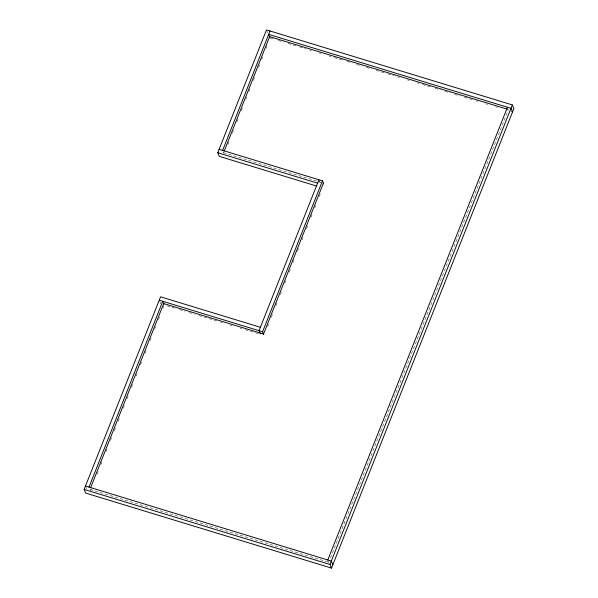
<?xml version="1.0" encoding="UTF-8"?>
<svg xmlns="http://www.w3.org/2000/svg" width="598" height="598" viewBox="0 0 598 598"><rect width="100%" height="100%" fill="white"/><g stroke="black" fill="none" stroke-linecap="round" stroke-linejoin="round"><path stroke-width="0.45" stroke-dasharray="2.99 2.24" d="M90.537 490.749L91.225 489.015M97.085 474.251L98.117 471.65M100.875 464.706L102.594 460.363M106.04 451.677L107.079 449.076M110.525 440.39L111.557 437.788M114.315 430.844L116.034 426.501M118.105 421.291L119.824 416.948M123.27 408.27L124.309 405.661M127.06 398.716L128.787 394.374M131.545 387.429L133.264 383.086M136.023 376.142L137.054 373.533M140.5 364.855L141.539 362.246M144.985 353.568L146.704 349.225M150.15 340.539L151.182 337.937M154.628 329.251L155.667 326.65M158.418 319.706L160.144 315.363M162.903 308.419L163.934 305.81M227.95 144.507L229.669 140.179M232.42 133.257L233.452 130.656M236.883 121.999L237.914 119.406M241.353 110.742L242.384 108.148M245.815 99.492L246.847 96.891M248.91 91.696L250.629 87.368M253.38 80.446L255.092 76.118M258.53 67.454L259.562 64.861M261.625 59.665L262.657 57.064M266.088 48.408L267.119 45.814M267.538 326.732L268.577 324.131M271.328 317.194L273.047 312.859M275.805 305.922L277.524 301.586M280.275 294.642L281.307 292.041M284.753 283.37L285.784 280.768M289.223 272.097L290.262 269.496M293.013 262.552L294.732 258.216M297.49 251.28L298.522 248.678M301.96 240.007L302.992 237.406M306.438 228.728L308.157 224.392M310.908 217.455L312.634 213.12M314.698 207.917L315.729 205.316M319.175 196.637L320.207 194.036M330.47 557.927L508.42 109.531M270.214 38.018L273.779 39.109M278.234 40.47L283.579 42.099M288.034 43.46L296.055 45.904M299.613 46.995L305.855 48.901M309.42 49.985L311.199 50.531M319.22 52.975L320.999 53.521M329.02 55.965L330.799 56.511M334.364 57.602L342.385 60.047M346.84 61.407L352.185 63.037M356.64 64.397L361.984 66.027M366.439 67.387L371.784 69.024M376.239 70.377L384.26 72.829M387.825 73.913L394.06 75.819M397.625 76.91L399.404 77.448M407.425 79.9L409.204 80.446M417.225 82.89L419.011 83.436M422.569 84.52L430.59 86.972M435.045 88.332L440.39 89.962M444.845 91.322L450.189 92.952M454.644 94.312L459.997 95.942M464.452 97.302L472.465 99.746M476.03 100.838L477.817 101.383M485.83 103.828L487.617 104.373M495.63 106.818L497.416 107.363M510.759 111.437L512.523 111.976M223.6 152.662L320.745 182.315M166.954 305.757L174.982 308.209M179.43 309.57L184.789 311.199M189.237 312.56L194.597 314.197M199.037 315.55L216.887 320.999M220.43 322.083L222.232 322.628M230.23 325.073L232.046 325.626M240.037 328.063L241.854 328.616M245.382 329.7L260.579 334.334M89.962 489.381L328.743 562.262M267.119 31.358L267.732 32.823M319.242 180.506L320.162 182.696M223.248 151.84L223.861 153.305M327.786 559.982L329.012 562.897M159.838 301.676L160.757 303.866M86.09 487.482L86.71 488.947"/><path stroke-width="0.9" d="M316.447 186L219.302 156.355L217.769 152.707L266.506 29.9L512.337 104.927L513.869 108.582L331.494 568.1L85.663 493.073L84.131 489.418L160.57 296.825L260.392 327.285M89.005 487.101L162.746 301.295L163.972 304.21M222.635 150.382L270.027 30.976M90.649 487.647L163.703 303.575L263.524 334.043L323.413 183.13M224.28 150.935L269.638 36.65L507.53 109.255M318.936 179.774L259.039 330.687L260.272 333.602M263.793 334.678L262.567 331.755L322.457 180.85L219.115 149.306M327.786 559.982L507.463 107.251M331.494 568.1L329.961 564.452L512.337 104.927M217.769 152.707L317.583 183.167M159.225 300.218L262.567 331.755M85.477 486.025L331.307 561.051L332.847 564.706M84.131 489.418L329.961 564.452M512.523 111.976L510.984 108.328L268.681 34.37L269.907 37.293M322.457 180.85L323.682 183.765"/></g></svg>
